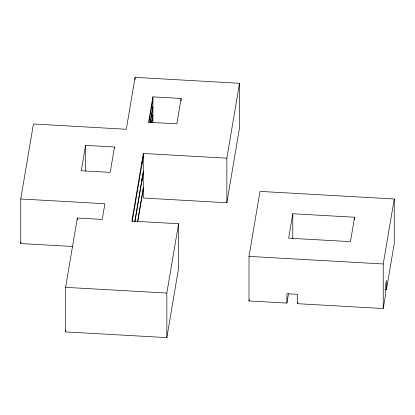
<?xml version="1.0" encoding="UTF-8"?>
<svg xmlns="http://www.w3.org/2000/svg" width="415" height="415" viewBox="0 0 415 415"><rect width="100%" height="100%" fill="white"/><g stroke="black" fill="none" stroke-linecap="round" stroke-linejoin="round"><path stroke-width="0.62" d="M72.526 246.469L20.75 243.548L20.75 198.987L33.444 123.976L126.3 129.267L135.077 77.382L239.528 83.275L239.528 127.836L226.855 202.738L143.336 198.028L143.336 180.437L141.448 180.333M20.75 243.548L20.963 242.277M85.568 145.369L81.273 170.747L110.193 172.381L114.488 146.998L85.568 145.369L85.568 171.203M239.528 83.275L226.855 158.177L143.336 153.467L131.887 221.102L178.569 223.737L178.569 268.298L166.84 337.618L65.606 331.907L65.606 287.346L77.335 218.025L102.23 219.431L104.886 203.729L20.75 198.987M65.606 331.907L65.819 330.636M152.912 96.861L148.617 122.259L176.816 123.846L181.116 98.454L152.912 96.861L152.912 122.658M132.214 221.532L143.336 155.812M148.938 122.7L152.912 99.206M150.121 122.752L152.912 106.24M150.334 122.653L152.912 107.412M134.802 221.465L143.336 171.058M151.517 122.705L152.912 114.452M135.02 221.361L143.336 172.23M151.729 122.607L152.912 115.624M137.505 221.932L143.336 187.476M137.718 221.828L143.336 188.649M166.84 337.618L166.84 293.052L178.569 223.737M288.472 293.846L286.905 303.095L249.005 300.958L249.005 256.397L260.008 191.398L394.25 198.977L394.25 243.538L386.427 289.732L385.146 289.66M249.005 300.958L249.218 299.692M292.783 213.746L288.648 238.158L350.462 241.649L354.597 217.237L292.783 213.746L292.783 238.692M386.427 289.732L386.427 280.348L385.737 284.436L385.737 293.815L383.242 308.532L297.591 303.697L297.809 302.436M383.242 308.532L383.242 263.971L394.25 198.977M141.448 162.742L143.336 162.846L143.336 153.467M141.448 163.915L143.336 164.018L143.336 179.264L141.448 179.161M249.005 256.397L383.242 263.971M65.606 287.346L166.84 293.052M354.597 217.237L354.597 219.794M297.591 303.697L297.591 294.318L286.905 293.716L286.905 303.095M226.855 158.177L226.855 202.738M181.116 98.454L181.116 101.032M135.077 77.382L135.077 79.732M114.488 146.998L114.488 148.171M77.335 218.025L77.335 219.966"/></g></svg>
